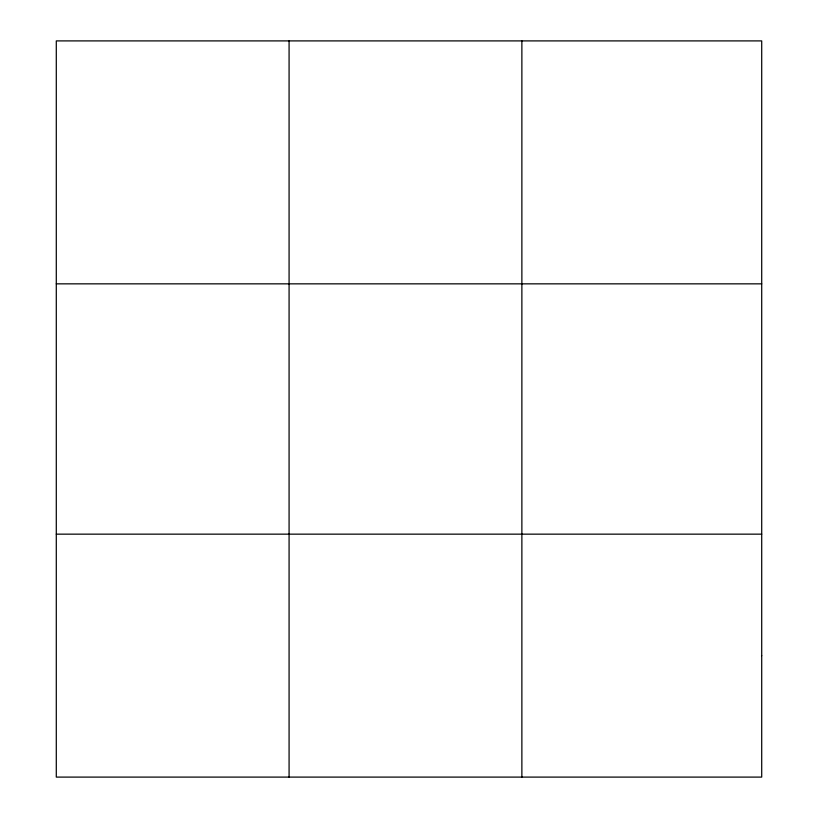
<?xml version="1.0" encoding="UTF-8"?>
<svg xmlns="http://www.w3.org/2000/svg" width="818" height="818" viewBox="0 0 818 818"><rect width="100%" height="100%" fill="white"/><g stroke="black" fill="none" stroke-linecap="round" stroke-linejoin="round"><path stroke-width="1.23" d="M289.081 40.9L289.081 777.1M521.874 40.9L521.874 777.1M56.289 283.846L761.711 283.846M56.289 534.154L761.711 534.154M761.711 655.627L761.711 777.1L56.289 777.1L56.289 40.9L761.711 40.9L761.711 655.627"/></g></svg>
